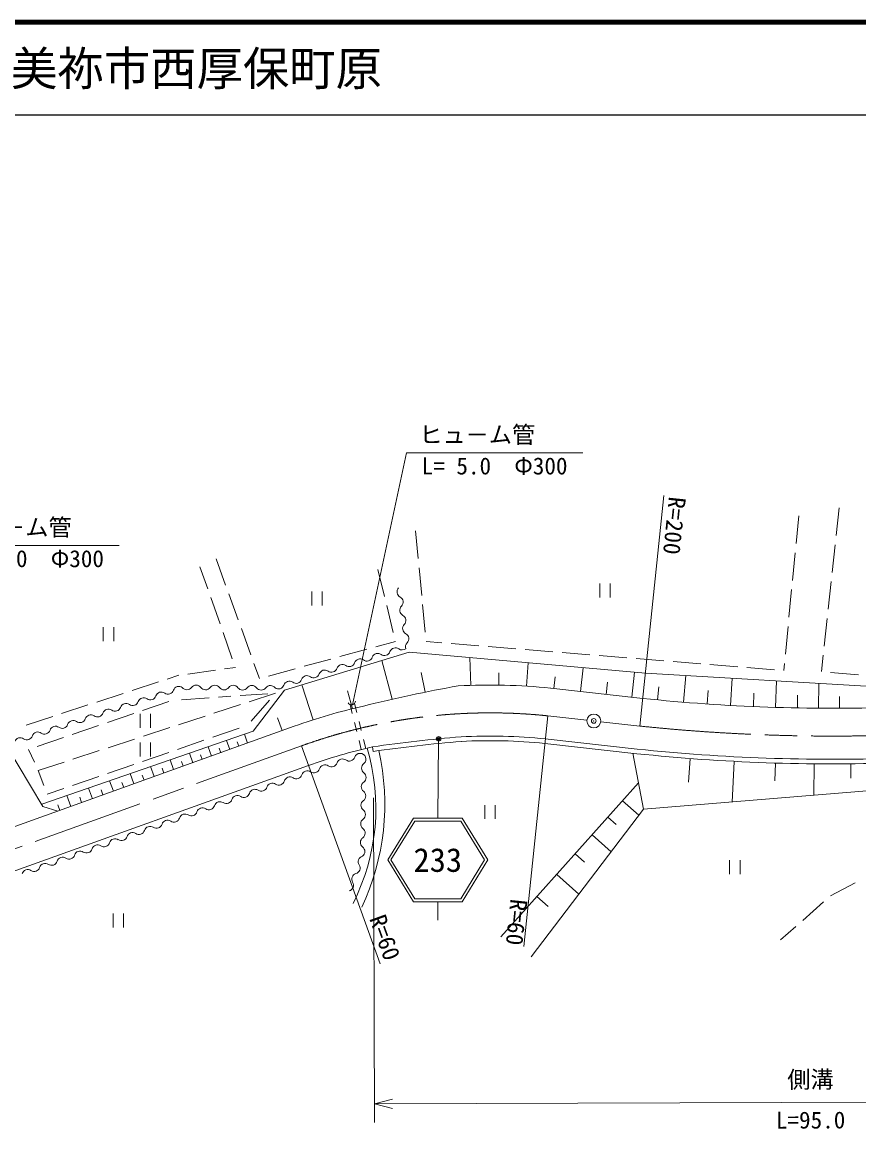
# Model space of a CAD drawing. Units: millimetres, scale not verified. Extents: x 40000 to 680000, y 20000 to 380000.
# Drawn here: x 406214 to 496466, y 260615 to 380000 of the extents above; entities that cross this region are included whole.
import ezdxf
from ezdxf.enums import TextEntityAlignment as Align

# ---------------------------------------------------------------- set-up
doc = ezdxf.new("R2010")
doc.units = ezdxf.units.MM
doc.header["$LTSCALE"] = 1000
doc.header["$PDMODE"] = 32
doc.header["$PDSIZE"] = 500
doc.linetypes.add('CHAIN', pattern=[18.5, 12, -1.5, 3.5, -1.5])
for name, color, linetype, lineweight in [('M-BGD', 7, 'Continuous', 13), ('M-BMK', 2, 'CHAIN', 13), ('M-BMK-SRVR', 3, 'Continuous', 13), ('M-STR-HTXT', 7, 'Continuous', 13), ('M-STR-STRC', 7, 'Continuous', 13), ('M-TTL', 2, 'Continuous', 140), ('M-TTL-LINE', 7, 'Continuous', 25)]:
    doc.layers.add(name, color=color, linetype=linetype, lineweight=lineweight)
doc.layers.add('M-TTL-TXT', color=7, linetype='Continuous')
doc.styles.add('@ＭＳ ゴシック', font='')
doc.styles.add('ＭＳ ゴシック', font='')
doc.styles.get('@ＭＳ ゴシック').set_extended_font_data('@MS Gothic')
doc.styles.get('ＭＳ ゴシック').set_extended_font_data('MS Gothic')

msp = doc.modelspace()

# ---------------------------------------------------------------- linework, layer by layer
at = {"layer": 'M-BGD'}
for p, q in [((472844, 304065), (475442, 328930)), ((494356, 327607), (494030, 324625)), ((489976, 326746), (489691, 323759)), ((448941, 322147), (448657, 325133)), ((493921, 323631), (493595, 320649)), ((489595, 322764), (489310, 319778)), ((426231, 318881), (425398, 321253)), ((427138, 322095), (428159, 319274)), ((449321, 318165), (449036, 321151)), ((445298, 318048), (444585, 320962)), ((468517, 319440), (468517, 317940)), ((469642, 319440), (469642, 317940)), ((489214, 318782), (488929, 315796)), ((493486, 319655), (493160, 316672)), ((427558, 315108), (426563, 317938)), ((428500, 318334), (429521, 315513)), ((437467, 318579), (437467, 317079)), ((438592, 318579), (438592, 317079)), ((446248, 314163), (445535, 317077)), ((449700, 314183), (449415, 317169)), ((493052, 315678), (492726, 312696)), ((414969, 314734), (414969, 313234)), ((416094, 314734), (416094, 313234)), ((428885, 311334), (427890, 314164)), ((429861, 314573), (430882, 311752)), ((488833, 314800), (488548, 311814)), ((444350, 312611), (446486, 313191)), ((451501, 313049), (449795, 313187)), ((455487, 312725), (452497, 312968)), ((447955, 312025), (434502, 307929)), ((440490, 311562), (443385, 312349)), ((473440, 309768), (447955, 312025)), ((459474, 312402), (456484, 312645)), ((463461, 312078), (460471, 312321)), ((467448, 311755), (464458, 311998)), ((471435, 311431), (468445, 311674)), ((492617, 311702), (492424, 309935)), ((431222, 310811), (431805, 309203)), ((436630, 310514), (439525, 311300)), ((446122, 306959), (445014, 311130)), ((454599, 308455), (454499, 311446)), ((460626, 308368), (460783, 310889)), ((475422, 311108), (472432, 311351)), ((479409, 310784), (476419, 311027)), ((483396, 310461), (480406, 310704)), ((488452, 310819), (488379, 310057)), ((421868, 309137), (423106, 309542)), ((424097, 309680), (427068, 310092)), ((428059, 310230), (429216, 310391)), ((432770, 309465), (435665, 310251)), ((449679, 307722), (449253, 309835)), ((457614, 308484), (457633, 309825)), ((463571, 308114), (463710, 309366)), ((466426, 307797), (466711, 310364)), ((471961, 307182), (472260, 309873)), ((500135, 308199), (473440, 309768)), ((477556, 306639), (477791, 309512)), ((482629, 306290), (482793, 309218)), ((487383, 310137), (484392, 310380)), ((493421, 309853), (496411, 309607)), ((418066, 307895), (420918, 308827)), ((437602, 304736), (436388, 308503)), ((473156, 307049), (463236, 308151)), ((469222, 307486), (469368, 308801)), ((474756, 306889), (474890, 308282)), ((487486, 306079), (487575, 308937)), ((492127, 305989), (492148, 308668)), ((414264, 306652), (417116, 307584)), ((423390, 306908), (426382, 307116)), ((427380, 307185), (428732, 307279)), ((429729, 307349), (432722, 307560)), ((433552, 307619), (430700, 306688)), ((432897, 306863), (430934, 304594)), ((434502, 307929), (431129, 303517)), ((441838, 305939), (441325, 307872)), ((480119, 306446), (480219, 307905)), ((485084, 306168), (485148, 307622)), ((489834, 306019), (489860, 307410)), ((494368, 305984), (494363, 307261)), ((410462, 305410), (413314, 306342)), ((419199, 305750), (422039, 306718)), ((429749, 306378), (426897, 305448)), ((441588, 306392), (441829, 305421)), ((442073, 306512), (442314, 305542)), ((406660, 304167), (409511, 305099)), ((415413, 304460), (418253, 305428)), ((418929, 305379), (418929, 303879)), ((420054, 305379), (420054, 303879)), ((425946, 305137), (423094, 304207)), ((434269, 303575), (433774, 304952)), ((442070, 304451), (442311, 303480)), ((442555, 304571), (442796, 303601)), ((462905, 305169), (460322, 280303)), ((435570, 304042), (396040, 289851)), ((431129, 303517), (408327, 295631)), ((411627, 303169), (414467, 304137)), ((422143, 303897), (419291, 302966)), ((429607, 303828), (426770, 302852)), ((404463, 302083), (408462, 295406)), ((407841, 301878), (410681, 302846)), ((418341, 302656), (415489, 301725)), ((418929, 302280), (418929, 300780)), ((420054, 302280), (420054, 300780)), ((425825, 302527), (422988, 301551)), ((428610, 301544), (428258, 302524)), ((429580, 301891), (429408, 302370)), ((430537, 302235), (430194, 303193)), ((442552, 302510), (442792, 301539)), ((443037, 302630), (443278, 301659)), ((472522, 301083), (462585, 302186)), ((472568, 301581), (462629, 302685)), ((407532, 300174), (406895, 301555)), ((414538, 301415), (411686, 300485)), ((422042, 301226), (419205, 300250)), ((424619, 300111), (424250, 301138)), ((425634, 300475), (425454, 300977)), ((426638, 300835), (426278, 301839)), ((427630, 301192), (427454, 301682)), ((436330, 301924), (444820, 278410)), ((444019, 301829), (444091, 301334)), ((472082, 301132), (473233, 295089)), ((437090, 299807), (397560, 285615)), ((410735, 300174), (407951, 299266)), ((418260, 299925), (415423, 298949)), ((420437, 298609), (420051, 299686)), ((422552, 299369), (422175, 300420)), ((423592, 299742), (423407, 300255)), ((478269, 300565), (478075, 298018)), ((483015, 300260), (482785, 295873)), ((487472, 300076), (487414, 298162)), ((491658, 299992), (491625, 296599)), ((495587, 299992), (495602, 298459)), ((408565, 297648), (407951, 299266)), ((414477, 298624), (411640, 297648)), ((418272, 297832), (417877, 298934)), ((419361, 298223), (419168, 298761)), ((421501, 298991), (421312, 299517)), ((518180, 298778), (473233, 295089)), ((410695, 297323), (408920, 296713)), ((413787, 296222), (413373, 297376)), ((416056, 297036), (415651, 298164)), ((417170, 297437), (416973, 297987)), ((472689, 297945), (457864, 281328)), ((411465, 295388), (411041, 296570)), ((412633, 295808), (412426, 296385)), ((414928, 296632), (414726, 297195)), ((408462, 295406), (410046, 294879)), ((410284, 294964), (410072, 295555)), ((456119, 295548), (456119, 294048)), ((457244, 295548), (457244, 294048)), ((473233, 295089), (461125, 279186)), ((470967, 296016), (472736, 294437)), ((469389, 294246), (470273, 293457)), ((467687, 292339), (469743, 290505)), ((465853, 290284), (466881, 289367)), ((482520, 289596), (482520, 288096)), ((483645, 289596), (483645, 288096)), ((463877, 288068), (466265, 285937)), ((496054, 287141), (493411, 285751)), ((461746, 285680), (462940, 284614)), ((492661, 285090), (490409, 283108)), ((416035, 283837), (416035, 282337)), ((417160, 283837), (417160, 282337)), ((489658, 282447), (488007, 280994))]:
    msp.add_line(p, q, dxfattribs=at)
for centre, radius, start, end in [((447272, 318536), 625, 135.62055, 241.88075), ((446683, 317434), 625, 315.62055, 61.88075), ((447577, 316560), 625, 135.62055, 241.88075), ((446987, 315457), 625, 315.62055, 61.88075), ((447881, 314583), 625, 135.62055, 241.88075), ((447292, 313481), 625, 315.62055, 61.88075), ((448185, 312606), 625, 135.62055, 198.33118), ((444573, 311287), 625, 54.36055, 160.62076), ((445301, 312303), 625, 234.36055, 340.62076), ((446481, 311888), 625, 54.36055, 160.62076), ((447209, 312904), 625, 234.36055, 307.79039), ((440758, 310084), 625, 54.36055, 160.62076), ((441486, 311100), 625, 234.36055, 340.62076), ((442665, 310686), 625, 54.36055, 160.62076), ((443394, 311701), 625, 234.36055, 340.62076), ((436943, 308882), 625, 54.36055, 160.62076), ((437671, 309898), 625, 234.36055, 340.62076), ((438850, 309483), 625, 54.36055, 160.62076), ((439579, 310499), 625, 234.36055, 340.62076), ((423132, 307727), 625, 54.79269, 161.05289), ((423994, 308610), 625, 216.58418, 322.84439), ((424990, 307855), 625, 36.58418, 142.84439), ((425994, 308600), 625, 216.58418, 322.84439), ((426990, 307845), 625, 36.58418, 142.84439), ((427994, 308590), 625, 216.58418, 322.84439), ((428990, 307835), 625, 36.58418, 142.84439), ((429994, 308580), 625, 216.58418, 322.84439), ((430990, 307826), 625, 36.58418, 142.84439), ((431994, 308571), 625, 216.58418, 322.84439), ((432990, 307816), 625, 36.58418, 142.84439), ((433856, 308696), 625, 234.36055, 340.62076), ((435035, 308281), 625, 54.36055, 160.62076), ((435764, 309297), 625, 234.36055, 340.62076), ((478267, 165795), 144778, 99.9489, 104.0862), ((456707, 245490), 63000, 84.07061, 93.1424), ((419326, 306496), 625, 54.79269, 161.05289), ((420047, 307518), 625, 234.79269, 341.05289), ((421229, 307112), 625, 54.79269, 161.05289), ((421949, 308133), 625, 234.79269, 341.05289), ((493626, 502983), 197000, 264.03566, 271.90225), ((415520, 305265), 625, 54.79269, 161.05289), ((416241, 306287), 625, 234.79269, 341.05289), ((417423, 305881), 625, 54.79269, 161.05289), ((418144, 306902), 625, 234.79269, 341.05289), ((456707, 245490), 62250, 102.69159, 109.85329), ((441750, 306777), 418, 206.77506, 358.00118), ((411714, 304034), 625, 54.79269, 161.05289), ((412435, 305056), 625, 234.79269, 341.05289), ((413617, 304650), 625, 54.79269, 161.05289), ((414338, 305671), 625, 234.79269, 341.05289), ((407908, 302803), 625, 54.79269, 161.05289), ((408629, 303825), 625, 234.79269, 341.05289), ((409811, 303419), 625, 54.79269, 161.05289), ((410532, 304440), 625, 234.79269, 341.05289), ((406005, 302188), 625, 54.79269, 161.05289), ((406726, 303209), 625, 234.79269, 341.05289), ((465923, 150296), 153108, 94.63352, 98.22516), ((465923, 150296), 152608, 94.63352, 98.22516), ((456707, 245490), 57500, 84.07061, 93.1424), ((456707, 245490), 57000, 84.08121, 93.1424), ((456707, 245490), 57750, 102.69159, 109.85329), ((421791, 295193), 22576, 332.99814, 16.72381), ((442673, 300497), 625, 311.17562, 160.54752), ((419349, 295632), 25984, 334.67984, 12.86684), ((493626, 502983), 203000, 264.0329, 271.92534), ((493626, 502983), 202500, 264.03106, 271.92346), ((438877, 299259), 625, 55.30279, 161.56299), ((439588, 300287), 625, 235.30279, 341.56299), ((440774, 299892), 625, 55.30279, 161.56299), ((441495, 300913), 625, 234.28732, 340.54752), ((443452, 299520), 625, 125.94133, 232.20153), ((435097, 297953), 625, 56.32446, 162.58466), ((435790, 298993), 625, 236.32446, 342.58466), ((436983, 298619), 625, 56.32446, 162.58466), ((437691, 299655), 625, 235.30279, 341.56299), ((442686, 298533), 625, 305.94133, 52.20153), ((432019, 297661), 625, 236.32446, 342.58466), ((433211, 297287), 625, 56.32446, 162.58466), ((433904, 298327), 625, 236.32446, 342.58466), ((443419, 297521), 625, 125.94133, 232.20153), ((428247, 296328), 625, 236.32446, 342.58466), ((429440, 295954), 625, 56.32446, 162.58466), ((430133, 296995), 625, 236.32446, 342.58466), ((431325, 296620), 625, 56.32446, 162.58466), ((442653, 296533), 625, 305.94133, 52.20153), ((425668, 294622), 625, 56.32446, 162.58466), ((426361, 295662), 625, 236.32446, 342.58466), ((427554, 295288), 625, 56.32446, 162.58466), ((443387, 295521), 625, 125.94133, 232.20153), ((442621, 294533), 625, 305.94133, 52.20153), ((421896, 293290), 625, 56.32446, 162.58466), ((422590, 294330), 625, 236.32446, 342.58466), ((423782, 293956), 625, 56.32446, 162.58466), ((424475, 294996), 625, 236.32446, 342.58466), ((443354, 293521), 625, 125.94133, 232.20153), ((418125, 291958), 625, 56.32446, 162.58466), ((418818, 292998), 625, 236.32446, 342.58466), ((420011, 292624), 625, 56.32446, 162.58466), ((420704, 293664), 625, 236.32446, 342.58466), ((442588, 292533), 625, 305.94133, 52.20153), ((415046, 291666), 625, 236.32446, 342.58466), ((416239, 291291), 625, 56.32446, 162.58466), ((416932, 292332), 625, 236.32446, 342.58466), ((443322, 291521), 625, 125.94133, 232.20153), ((411275, 290333), 625, 236.32446, 342.58466), ((412467, 289959), 625, 56.32446, 162.58466), ((413160, 290999), 625, 236.32446, 342.58466), ((414353, 290625), 625, 56.32446, 162.58466), ((442556, 290534), 625, 305.94133, 52.20153), ((408696, 288627), 625, 56.32446, 162.58466), ((409389, 289667), 625, 236.32446, 342.58466), ((410582, 289293), 625, 56.32446, 162.58466), ((442041, 288758), 625, 286.12726, 32.38746), ((443096, 289427), 625, 106.12726, 212.38746), ((406810, 287961), 625, 56.32446, 162.58466), ((407503, 289001), 625, 236.32446, 342.58466), ((442388, 287557), 625, 106.12726, 212.38746), ((441332, 286887), 625, 286.12726, 32.38746)]:
    msp.add_arc(centre, radius, start, end, dxfattribs=at)
at = {"layer": 'M-BMK'}
for p, q in [((467129, 304700), (462905, 305169)), ((472844, 304065), (468620, 304535)), ((436330, 301924), (396800, 287733))]:
    msp.add_line(p, q, dxfattribs=at)
for centre, radius, start, end in [((456707, 245490), 60000, 84.07061, 109.85329), ((493626, 502983), 200000, 264.03566, 271.91393)]:
    msp.add_arc(centre, radius, start, end, dxfattribs=at)
at = {"layer": 'M-BMK-SRVR'}
msp.add_circle((467874, 304617), 750, dxfattribs=at)
msp.add_point((467874, 304617), dxfattribs=at)
at = {"layer": 'M-STR-HTXT'}
for p, q in [((447676, 333541), (441836, 306368)), ((447676, 333541), (466676, 333541)), ((397676, 323541), (416676, 323541)), ((444109, 296334), (444236, 261310)), ((446159, 263835), (444229, 263310)), ((538282, 263652), (444229, 263310)), ((444229, 263310), (446163, 262799))]:
    msp.add_line(p, q, dxfattribs=at)
at = {"layer": 'M-STR-STRC'}
for p, q in [((451048, 294120), (451131, 302538)), ((448412, 294120), (445648, 289620)), ((448579, 293820), (446000, 289620)), ((448412, 294120), (453684, 294120)), ((448579, 293820), (453516, 293820)), ((456096, 289620), (453516, 293820)), ((456448, 289620), (453684, 294120)), ((445648, 289620), (448412, 285120)), ((446000, 289620), (448579, 285420)), ((453516, 285420), (456096, 289620)), ((453684, 285120), (456448, 289620)), ((448579, 285420), (453516, 285420)), ((448412, 285120), (453684, 285120)), ((451048, 285120), (451048, 283120))]:
    msp.add_line(p, q, dxfattribs=at)
for radius in [150, 120, 90, 60, 30]:
    msp.add_circle((451132, 302688), radius, dxfattribs=at)
msp.add_point((451132, 302688), dxfattribs=at)
at = {"layer": 'M-TTL'}
msp.add_line((680000, 380000), (40000, 380000), dxfattribs=at)
at = {"layer": 'M-TTL-LINE'}
msp.add_line((40000, 370000), (680000, 370000), dxfattribs=at)

# ---------------------------------------------------------------- texts
at = {"layer": 'M-BGD', "style": 'ＭＳ ゴシック'}
for s, rotation, p in [('R=200', 264.036, (475442, 328930)), ('R=60', 264.071, (458352, 285535)), ('R=60', 289.853, (443122, 283113))]:
    msp.add_text(s, height=1833, rotation=rotation, dxfattribs=at).set_placement(p, align=Align.BOTTOM_LEFT)
at = {"layer": 'M-STR-HTXT', "style": 'ＭＳ ゴシック'}
for p in [(449051, 334041), (399051, 324041)]:
    msp.add_text('ヒュ－ム管', height=1833, dxfattribs=at).set_placement(p, align=Align.BOTTOM_LEFT)
for s, p in [('L= 5.0\u3000Φ300', (457176, 333041)), ('L= 6.0\u3000Φ300', (407176, 323041))]:
    msp.add_text(s, height=1833, dxfattribs=at).set_placement(p, align=Align.TOP_CENTER)
msp.add_text('側溝', height=1833, rotation=0.209, dxfattribs=at).set_placement((491252, 264481), align=Align.BOTTOM_CENTER)
at = {"layer": 'M-STR-HTXT', "style": '@ＭＳ ゴシック'}
msp.add_text('L=95.0', height=1833, rotation=0.209, dxfattribs=at).set_placement((491259, 262481), align=Align.TOP_CENTER)
at = {"layer": 'M-STR-STRC', "style": 'ＭＳ ゴシック'}
msp.add_text('233', height=2566, dxfattribs=at).set_placement((451048, 289620), align=Align.MIDDLE_CENTER)
at = {"layer": 'M-TTL-TXT', "style": 'ＭＳ ゴシック'}
msp.add_text('美祢市西厚保町原', height=3666, dxfattribs=at).set_placement((405024, 375000), align=Align.MIDDLE_LEFT)

doc.saveas('drawing.dxf')
